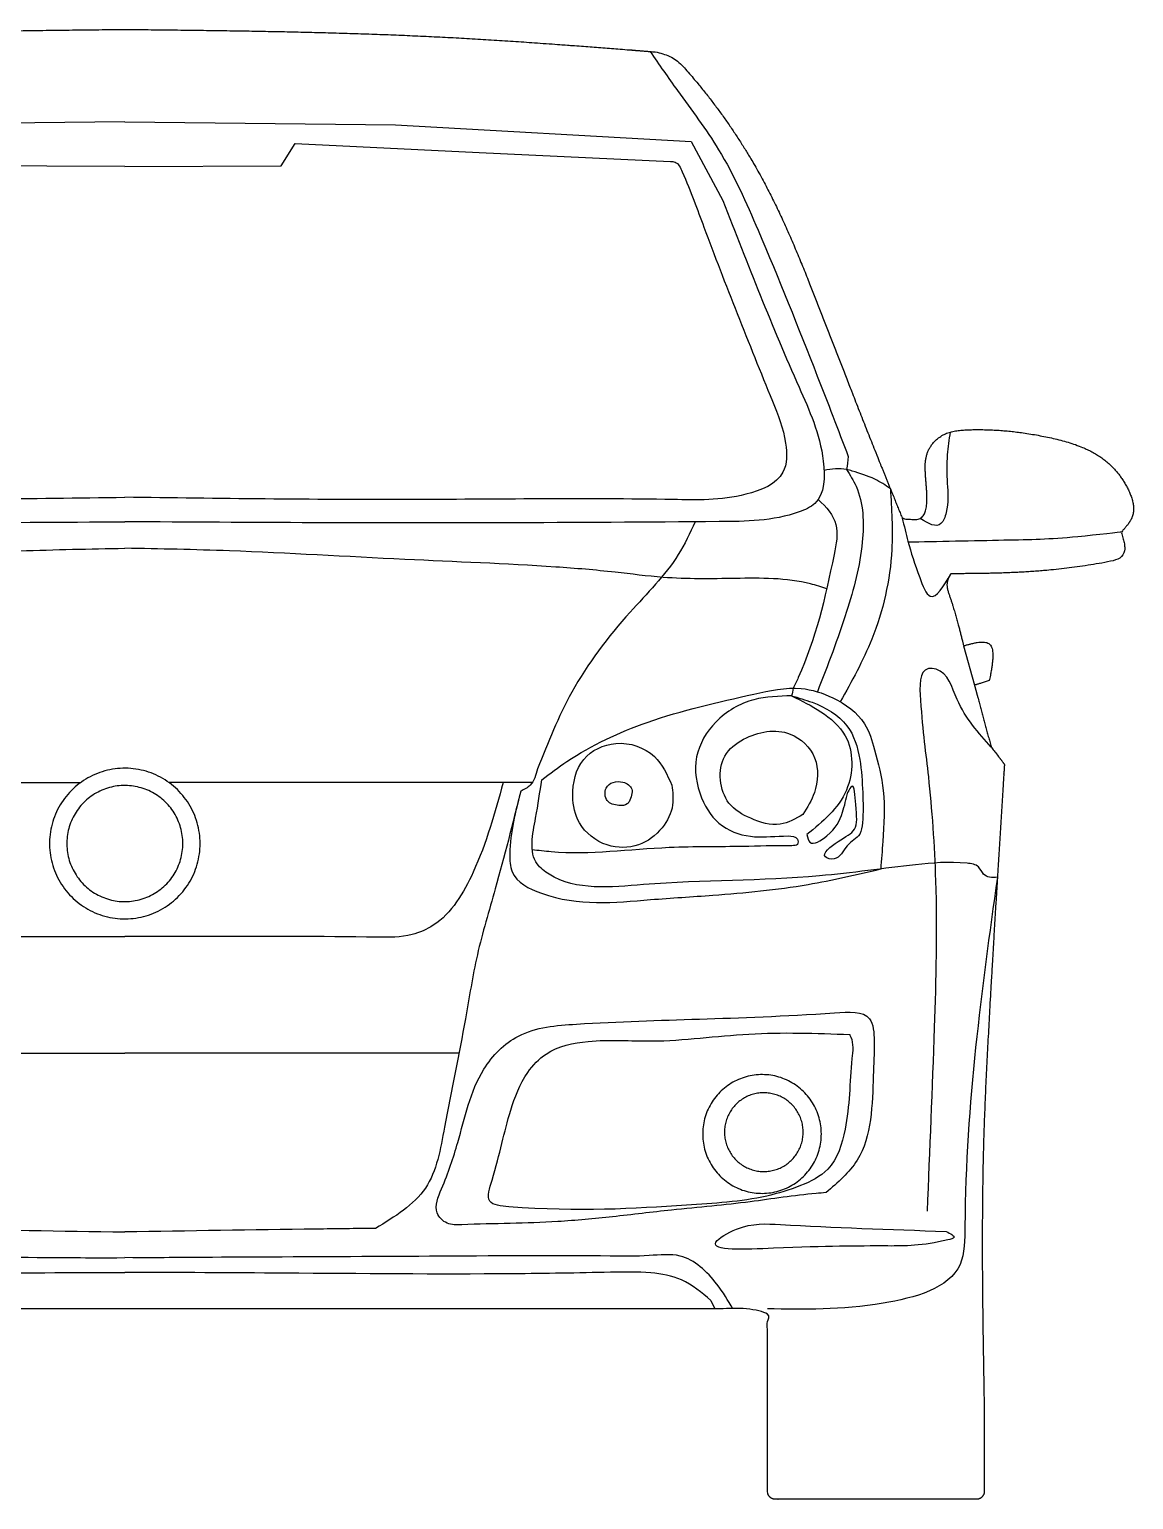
# Model space of a CAD drawing. Header units: feet. Extents: x 89 to 238, y -57 to 31.
# Drawn here: x 228.138 to 231.005, y 26.765 to 30.581 of the extents above; entities that cross this region are included whole.
import ezdxf

# ---------------------------------------------------------------- set-up
doc = ezdxf.new("R2010")
doc.units = ezdxf.units.FT
doc.header["$MEASUREMENT"] = 0
doc.layers.add('inner', color=1, linetype='Continuous')
doc.layers.add('outer', color=3, linetype='Continuous')

msp = doc.modelspace()

# ---------------------------------------------------------------- linework, layer by layer
at = {"layer": 'inner'}
for points in [[(228.3855, 30.3407), (227.6823, 30.3328)], [(228.3855, 30.3407), (229.0887, 30.3328)], [(229.0887, 30.3328), (229.8561, 30.2895)], [(228.7914, 30.2263), (228.8279, 30.2842)], [(228.8279, 30.2842), (229.3053, 30.2616)], [(229.3053, 30.2616), (229.8022, 30.238)], [(229.8561, 30.2895), (229.9387, 30.1363)], [(228.3855, 30.2252), (227.9797, 30.2263)], [(228.3855, 30.2252), (228.7914, 30.2263)], [(230.5636, 28.981), (230.5919, 28.8786)], [(227.3272, 28.6261), (228.2711, 28.6261)], [(229.4439, 28.6261), (228.4999, 28.6261)], [(227.5179, 27.9233), (228.3855, 27.9233)], [(229.2531, 27.9233), (228.3855, 27.9233)], [(229.9075, 27.2817), (229.9177, 27.2599)]]:
    msp.add_lwpolyline(points, dxfattribs=at)
for points in [[(228.581, 28.4676), (228.5809, 28.4744), (228.5805, 28.4812), (228.5799, 28.4879), (228.5791, 28.4947), (228.5781, 28.5014), (228.5768, 28.508), (228.5753, 28.5147), (228.5735, 28.5212), (228.5715, 28.5277), (228.5693, 28.5341), (228.5669, 28.5405), (228.5643, 28.5467), (228.5614, 28.5529), (228.5584, 28.5589), (228.5551, 28.5649), (228.5516, 28.5707), (228.5479, 28.5764), (228.5441, 28.582), (228.54, 28.5874), (228.5358, 28.5927), (228.5313, 28.5978), (228.5267, 28.6028), (228.5219, 28.6076), (228.517, 28.6123), (228.5119, 28.6168), (228.5066, 28.6211), (228.5012, 28.6252), (228.4957, 28.6291), (228.49, 28.6328), (228.4842, 28.6363), (228.4783, 28.6397), (228.4723, 28.6428), (228.4662, 28.6457), (228.4599, 28.6484), (228.4536, 28.6508), (228.4472, 28.6531), (228.4407, 28.6551), (228.4342, 28.6569), (228.4276, 28.6585), (228.421, 28.6599), (228.4143, 28.661), (228.4075, 28.6619), (228.4008, 28.6625), (228.394, 28.6629), (228.3872, 28.6631), (228.3804, 28.663), (228.3737, 28.6627), (228.3669, 28.6622), (228.3602, 28.6614), (228.3534, 28.6604), (228.3468, 28.6592), (228.3401, 28.6578), (228.3336, 28.6561), (228.3271, 28.6541), (228.3206, 28.652), (228.3143, 28.6496), (228.308, 28.6471), (228.3018, 28.6443), (228.2957, 28.6412), (228.2898, 28.638), (228.2839, 28.6346), (228.2782, 28.631), (228.2726, 28.6271), (228.2671, 28.6231), (228.2618, 28.6189), (228.2566, 28.6145), (228.2516, 28.61), (228.2467, 28.6052), (228.242, 28.6003), (228.2375, 28.5953), (228.2332, 28.5901), (228.229, 28.5847), (228.225, 28.5792), (228.2213, 28.5736), (228.2177, 28.5678), (228.2143, 28.5619), (228.2111, 28.5559), (228.2082, 28.5498), (228.2054, 28.5436), (228.2029, 28.5373), (228.2006, 28.5309), (228.1985, 28.5245), (228.1966, 28.5179), (228.195, 28.5114), (228.1936, 28.5047), (228.1924, 28.498), (228.1915, 28.4913), (228.1908, 28.4846), (228.1903, 28.4778), (228.1901, 28.471), (228.1901, 28.4642), (228.1903, 28.4574), (228.1908, 28.4507), (228.1915, 28.4439), (228.1924, 28.4372), (228.1936, 28.4305), (228.195, 28.4239), (228.1966, 28.4173), (228.1985, 28.4108), (228.2006, 28.4043), (228.2029, 28.3979), (228.2054, 28.3916), (228.2082, 28.3854), (228.2111, 28.3793), (228.2143, 28.3733), (228.2177, 28.3674), (228.2213, 28.3617), (228.225, 28.356), (228.229, 28.3505), (228.2332, 28.3452), (228.2375, 28.34), (228.242, 28.3349), (228.2467, 28.33), (228.2516, 28.3253), (228.2566, 28.3207), (228.2618, 28.3163), (228.2671, 28.3121), (228.2726, 28.3081), (228.2782, 28.3043), (228.2839, 28.3006), (228.2898, 28.2972), (228.2957, 28.294), (228.3018, 28.291), (228.308, 28.2882), (228.3143, 28.2856), (228.3206, 28.2832), (228.3271, 28.2811), (228.3336, 28.2792), (228.3401, 28.2775), (228.3468, 28.276), (228.3534, 28.2748), (228.3602, 28.2738), (228.3669, 28.273), (228.3737, 28.2725), (228.3804, 28.2722), (228.3872, 28.2722), (228.394, 28.2723), (228.4008, 28.2727), (228.4075, 28.2734), (228.4143, 28.2743), (228.421, 28.2754), (228.4276, 28.2767), (228.4342, 28.2783), (228.4407, 28.2801), (228.4472, 28.2821), (228.4536, 28.2844), (228.4599, 28.2869), (228.4662, 28.2896), (228.4723, 28.2925), (228.4783, 28.2956), (228.4842, 28.2989), (228.49, 28.3024), (228.4957, 28.3062), (228.5012, 28.3101), (228.5066, 28.3142), (228.5119, 28.3185), (228.517, 28.323), (228.5219, 28.3276), (228.5267, 28.3324), (228.5313, 28.3374), (228.5358, 28.3426), (228.54, 28.3478), (228.5441, 28.3533), (228.5479, 28.3588), (228.5516, 28.3645), (228.5551, 28.3704), (228.5584, 28.3763), (228.5614, 28.3824), (228.5643, 28.3885), (228.5669, 28.3948), (228.5693, 28.4011), (228.5715, 28.4075), (228.5735, 28.414), (228.5753, 28.4206), (228.5768, 28.4272), (228.5781, 28.4339), (228.5791, 28.4406), (228.5799, 28.4473), (228.5805, 28.4541), (228.5809, 28.4608)], [(228.5362, 28.4676), (228.5361, 28.4729), (228.5358, 28.4781), (228.5354, 28.4833), (228.5347, 28.4885), (228.5339, 28.4936), (228.5329, 28.4988), (228.5318, 28.5039), (228.5304, 28.5089), (228.5289, 28.5139), (228.5272, 28.5189), (228.5253, 28.5238), (228.5233, 28.5286), (228.5211, 28.5333), (228.5187, 28.538), (228.5162, 28.5426), (228.5135, 28.5471), (228.5107, 28.5515), (228.5077, 28.5558), (228.5046, 28.5599), (228.5013, 28.564), (228.4979, 28.568), (228.4943, 28.5718), (228.4907, 28.5755), (228.4869, 28.5791), (228.4829, 28.5826), (228.4789, 28.5859), (228.4747, 28.589), (228.4705, 28.5921), (228.4661, 28.5949), (228.4616, 28.5977), (228.4571, 28.6002), (228.4524, 28.6026), (228.4477, 28.6049), (228.4429, 28.6069), (228.438, 28.6088), (228.4331, 28.6106), (228.4281, 28.6121), (228.423, 28.6135), (228.418, 28.6148), (228.4128, 28.6158), (228.4077, 28.6166), (228.4025, 28.6173), (228.3973, 28.6178), (228.3921, 28.6181), (228.3868, 28.6183), (228.3816, 28.6182), (228.3764, 28.618), (228.3712, 28.6176), (228.366, 28.617), (228.3608, 28.6162), (228.3557, 28.6153), (228.3505, 28.6142), (228.3455, 28.6129), (228.3405, 28.6114), (228.3355, 28.6097), (228.3306, 28.6079), (228.3258, 28.6059), (228.321, 28.6038), (228.3163, 28.6014), (228.3117, 28.599), (228.3072, 28.5963), (228.3028, 28.5935), (228.2985, 28.5906), (228.2942, 28.5875), (228.2901, 28.5842), (228.2861, 28.5809), (228.2823, 28.5773), (228.2785, 28.5737), (228.2749, 28.5699), (228.2714, 28.566), (228.2681, 28.562), (228.2649, 28.5579), (228.2618, 28.5536), (228.2589, 28.5493), (228.2562, 28.5448), (228.2536, 28.5403), (228.2511, 28.5357), (228.2488, 28.531), (228.2467, 28.5262), (228.2448, 28.5213), (228.243, 28.5164), (228.2414, 28.5114), (228.2399, 28.5064), (228.2387, 28.5013), (228.2376, 28.4962), (228.2367, 28.4911), (228.236, 28.4859), (228.2354, 28.4807), (228.2351, 28.4755), (228.2349, 28.4702), (228.2349, 28.465), (228.2351, 28.4598), (228.2354, 28.4546), (228.236, 28.4494), (228.2367, 28.4442), (228.2376, 28.439), (228.2387, 28.4339), (228.2399, 28.4288), (228.2414, 28.4238), (228.243, 28.4188), (228.2448, 28.4139), (228.2467, 28.4091), (228.2488, 28.4043), (228.2511, 28.3996), (228.2536, 28.3949), (228.2562, 28.3904), (228.2589, 28.386), (228.2618, 28.3816), (228.2649, 28.3774), (228.2681, 28.3732), (228.2714, 28.3692), (228.2749, 28.3653), (228.2785, 28.3616), (228.2823, 28.3579), (228.2861, 28.3544), (228.2901, 28.351), (228.2942, 28.3478), (228.2985, 28.3447), (228.3028, 28.3417), (228.3072, 28.3389), (228.3117, 28.3363), (228.3163, 28.3338), (228.321, 28.3315), (228.3258, 28.3293), (228.3306, 28.3273), (228.3355, 28.3255), (228.3405, 28.3239), (228.3455, 28.3224), (228.3505, 28.3211), (228.3557, 28.32), (228.3608, 28.319), (228.366, 28.3182), (228.3712, 28.3176), (228.3764, 28.3172), (228.3816, 28.317), (228.3868, 28.317), (228.3921, 28.3171), (228.3973, 28.3174), (228.4025, 28.3179), (228.4077, 28.3186), (228.4128, 28.3195), (228.418, 28.3205), (228.423, 28.3217), (228.4281, 28.3231), (228.4331, 28.3247), (228.438, 28.3264), (228.4429, 28.3283), (228.4477, 28.3304), (228.4524, 28.3326), (228.4571, 28.335), (228.4616, 28.3376), (228.4661, 28.3403), (228.4705, 28.3432), (228.4747, 28.3462), (228.4789, 28.3494), (228.4829, 28.3527), (228.4869, 28.3561), (228.4907, 28.3597), (228.4943, 28.3634), (228.4979, 28.3673), (228.5013, 28.3712), (228.5046, 28.3753), (228.5077, 28.3795), (228.5107, 28.3838), (228.5135, 28.3882), (228.5162, 28.3927), (228.5187, 28.3972), (228.5211, 28.4019), (228.5233, 28.4067), (228.5253, 28.4115), (228.5272, 28.4164), (228.5289, 28.4213), (228.5304, 28.4263), (228.5318, 28.4314), (228.5329, 28.4365), (228.5339, 28.4416), (228.5347, 28.4468), (228.5354, 28.452), (228.5358, 28.4572), (228.5361, 28.4624)], [(230.1942, 27.7138), (230.1941, 27.7191), (230.1938, 27.7245), (230.1934, 27.7298), (230.1927, 27.7351), (230.1919, 27.7404), (230.1909, 27.7456), (230.1897, 27.7509), (230.1883, 27.756), (230.1867, 27.7611), (230.185, 27.7662), (230.1831, 27.7712), (230.181, 27.7761), (230.1788, 27.781), (230.1764, 27.7858), (230.1738, 27.7904), (230.171, 27.795), (230.1681, 27.7995), (230.1651, 27.8039), (230.1619, 27.8082), (230.1585, 27.8124), (230.155, 27.8164), (230.1514, 27.8203), (230.1476, 27.8241), (230.1437, 27.8278), (230.1397, 27.8313), (230.1356, 27.8347), (230.1313, 27.838), (230.127, 27.8411), (230.1225, 27.844), (230.1179, 27.8468), (230.1133, 27.8494), (230.1085, 27.8519), (230.1037, 27.8541), (230.0988, 27.8563), (230.0938, 27.8582), (230.0887, 27.86), (230.0836, 27.8616), (230.0785, 27.863), (230.0733, 27.8643), (230.068, 27.8653), (230.0628, 27.8662), (230.0575, 27.8669), (230.0521, 27.8674), (230.0468, 27.8677), (230.0415, 27.8679), (230.0361, 27.8678), (230.0308, 27.8676), (230.0254, 27.8672), (230.0201, 27.8666), (230.0148, 27.8658), (230.0096, 27.8648), (230.0043, 27.8637), (229.9992, 27.8623), (229.994, 27.8608), (229.989, 27.8591), (229.9839, 27.8573), (229.979, 27.8552), (229.9741, 27.853), (229.9693, 27.8506), (229.9646, 27.8481), (229.96, 27.8454), (229.9555, 27.8425), (229.9511, 27.8395), (229.9468, 27.8364), (229.9426, 27.8331), (229.9385, 27.8296), (229.9345, 27.826), (229.9307, 27.8223), (229.927, 27.8184), (229.9234, 27.8144), (229.92, 27.8103), (229.9167, 27.8061), (229.9136, 27.8017), (229.9106, 27.7973), (229.9078, 27.7927), (229.9051, 27.7881), (229.9026, 27.7834), (229.9003, 27.7786), (229.8981, 27.7737), (229.8962, 27.7687), (229.8943, 27.7637), (229.8927, 27.7586), (229.8912, 27.7534), (229.8899, 27.7483), (229.8888, 27.743), (229.8879, 27.7378), (229.8872, 27.7325), (229.8866, 27.7271), (229.8862, 27.7218), (229.8861, 27.7165), (229.8861, 27.7111), (229.8862, 27.7058), (229.8866, 27.7004), (229.8872, 27.6951), (229.8879, 27.6898), (229.8888, 27.6845), (229.8899, 27.6793), (229.8912, 27.6741), (229.8927, 27.669), (229.8943, 27.6639), (229.8962, 27.6589), (229.8981, 27.6539), (229.9003, 27.649), (229.9026, 27.6442), (229.9051, 27.6395), (229.9078, 27.6348), (229.9106, 27.6303), (229.9136, 27.6258), (229.9167, 27.6215), (229.92, 27.6173), (229.9234, 27.6132), (229.927, 27.6092), (229.9307, 27.6053), (229.9345, 27.6016), (229.9385, 27.598), (229.9426, 27.5945), (229.9468, 27.5912), (229.9511, 27.588), (229.9555, 27.585), (229.96, 27.5822), (229.9646, 27.5795), (229.9693, 27.5769), (229.9741, 27.5745), (229.979, 27.5723), (229.9839, 27.5703), (229.989, 27.5684), (229.994, 27.5668), (229.9992, 27.5652), (230.0043, 27.5639), (230.0096, 27.5628), (230.0148, 27.5618), (230.0201, 27.561), (230.0254, 27.5604), (230.0308, 27.56), (230.0361, 27.5598), (230.0415, 27.5597), (230.0468, 27.5598), (230.0521, 27.5602), (230.0575, 27.5607), (230.0628, 27.5614), (230.068, 27.5622), (230.0733, 27.5633), (230.0785, 27.5646), (230.0836, 27.566), (230.0887, 27.5676), (230.0938, 27.5693), (230.0988, 27.5713), (230.1037, 27.5734), (230.1085, 27.5757), (230.1133, 27.5782), (230.1179, 27.5808), (230.1225, 27.5836), (230.127, 27.5865), (230.1313, 27.5896), (230.1356, 27.5928), (230.1397, 27.5962), (230.1437, 27.5998), (230.1476, 27.6034), (230.1514, 27.6072), (230.155, 27.6111), (230.1585, 27.6152), (230.1619, 27.6194), (230.1651, 27.6236), (230.1681, 27.628), (230.171, 27.6325), (230.1738, 27.6371), (230.1764, 27.6418), (230.1788, 27.6466), (230.181, 27.6514), (230.1831, 27.6564), (230.185, 27.6614), (230.1867, 27.6664), (230.1883, 27.6715), (230.1897, 27.6767), (230.1909, 27.6819), (230.1919, 27.6872), (230.1927, 27.6925), (230.1934, 27.6978), (230.1938, 27.7031), (230.1941, 27.7084)], [(230.1471, 27.7185), (230.147, 27.7221), (230.1468, 27.7256), (230.1465, 27.7292), (230.1461, 27.7327), (230.1455, 27.7362), (230.1449, 27.7397), (230.1441, 27.7431), (230.1432, 27.7466), (230.1421, 27.75), (230.141, 27.7533), (230.1397, 27.7566), (230.1383, 27.7599), (230.1368, 27.7631), (230.1352, 27.7663), (230.1335, 27.7694), (230.1317, 27.7724), (230.1298, 27.7754), (230.1278, 27.7783), (230.1256, 27.7812), (230.1234, 27.7839), (230.1211, 27.7866), (230.1187, 27.7892), (230.1162, 27.7918), (230.1136, 27.7942), (230.1109, 27.7965), (230.1082, 27.7988), (230.1054, 27.8009), (230.1025, 27.803), (230.0995, 27.8049), (230.0965, 27.8068), (230.0934, 27.8085), (230.0902, 27.8101), (230.087, 27.8117), (230.0838, 27.8131), (230.0805, 27.8144), (230.0771, 27.8155), (230.0737, 27.8166), (230.0703, 27.8175), (230.0669, 27.8184), (230.0634, 27.8191), (230.0599, 27.8197), (230.0564, 27.8201), (230.0528, 27.8205), (230.0493, 27.8207), (230.0457, 27.8208), (230.0422, 27.8207), (230.0387, 27.8206), (230.0351, 27.8203), (230.0316, 27.8199), (230.0281, 27.8194), (230.0246, 27.8187), (230.0211, 27.818), (230.0177, 27.8171), (230.0143, 27.8161), (230.0109, 27.815), (230.0076, 27.8137), (230.0043, 27.8124), (230.0011, 27.8109), (229.9979, 27.8093), (229.9948, 27.8077), (229.9917, 27.8059), (229.9887, 27.804), (229.9858, 27.802), (229.9829, 27.7999), (229.9801, 27.7977), (229.9774, 27.7954), (229.9748, 27.793), (229.9723, 27.7905), (229.9698, 27.7879), (229.9675, 27.7853), (229.9652, 27.7826), (229.963, 27.7798), (229.9609, 27.7769), (229.959, 27.7739), (229.9571, 27.7709), (229.9553, 27.7679), (229.9537, 27.7647), (229.9521, 27.7615), (229.9507, 27.7583), (229.9494, 27.755), (229.9482, 27.7516), (229.9471, 27.7483), (229.9461, 27.7449), (229.9452, 27.7414), (229.9445, 27.7379), (229.9439, 27.7345), (229.9434, 27.7309), (229.943, 27.7274), (229.9428, 27.7239), (229.9427, 27.7203), (229.9427, 27.7168), (229.9428, 27.7132), (229.943, 27.7097), (229.9434, 27.7062), (229.9439, 27.7026), (229.9445, 27.6992), (229.9452, 27.6957), (229.9461, 27.6922), (229.9471, 27.6888), (229.9482, 27.6854), (229.9494, 27.6821), (229.9507, 27.6788), (229.9521, 27.6756), (229.9537, 27.6724), (229.9553, 27.6692), (229.9571, 27.6662), (229.959, 27.6632), (229.9609, 27.6602), (229.963, 27.6573), (229.9652, 27.6545), (229.9675, 27.6518), (229.9698, 27.6492), (229.9723, 27.6466), (229.9748, 27.6441), (229.9774, 27.6417), (229.9801, 27.6394), (229.9829, 27.6372), (229.9858, 27.6351), (229.9887, 27.6331), (229.9917, 27.6312), (229.9948, 27.6294), (229.9979, 27.6278), (230.0011, 27.6262), (230.0043, 27.6247), (230.0076, 27.6234), (230.0109, 27.6221), (230.0143, 27.621), (230.0177, 27.62), (230.0211, 27.6191), (230.0246, 27.6184), (230.0281, 27.6177), (230.0316, 27.6172), (230.0351, 27.6168), (230.0387, 27.6165), (230.0422, 27.6164), (230.0457, 27.6163), (230.0493, 27.6164), (230.0528, 27.6166), (230.0564, 27.617), (230.0599, 27.6174), (230.0634, 27.618), (230.0669, 27.6187), (230.0703, 27.6196), (230.0737, 27.6205), (230.0771, 27.6216), (230.0805, 27.6227), (230.0838, 27.624), (230.087, 27.6254), (230.0902, 27.627), (230.0934, 27.6286), (230.0965, 27.6303), (230.0995, 27.6322), (230.1025, 27.6341), (230.1054, 27.6362), (230.1082, 27.6383), (230.1109, 27.6406), (230.1136, 27.6429), (230.1162, 27.6453), (230.1187, 27.6479), (230.1211, 27.6505), (230.1234, 27.6532), (230.1256, 27.6559), (230.1278, 27.6588), (230.1298, 27.6617), (230.1317, 27.6647), (230.1335, 27.6677), (230.1352, 27.6708), (230.1368, 27.674), (230.1383, 27.6772), (230.1397, 27.6805), (230.141, 27.6838), (230.1421, 27.6871), (230.1432, 27.6905), (230.1441, 27.694), (230.1449, 27.6974), (230.1455, 27.7009), (230.1461, 27.7044), (230.1465, 27.7079), (230.1468, 27.7115), (230.147, 27.715)]]:
    msp.add_lwpolyline(points, close=True, dxfattribs=at)
for points, knots in [([(229.7495, 30.5234), (229.7729, 30.4894), (229.832, 30.4043), (229.9424, 30.2597), (230.0548, 30.0058), (230.1621, 29.7387), (230.2376, 29.5417), (230.2643, 29.472)], [9.306439, 9.306439, 9.306439, 9.306439, 57.003325, 129.003221, 218.620649, 375.964206, 462.195708, 462.195708, 462.195708, 462.195708]), ([(226.9689, 30.238), (226.9647, 30.2378), (226.9496, 30.2371), (226.9184, 30.168), (226.848, 29.9722), (226.7495, 29.7279), (226.6663, 29.5232), (226.6652, 29.4109), (226.803, 29.3565), (227.1236, 29.3657), (227.6698, 29.357), (228.1429, 29.3631), (228.3855, 29.3665)], [0, 0, 0, 0, 4.702025, 16.729848, 76.107878, 262.963529, 307.171409, 336.297332, 379.303901, 452.546741, 719.246574, 1000.471416, 1000.471416, 1000.471416, 1000.471416]), ([(229.8022, 30.238), (229.8064, 30.2378), (229.8215, 30.2371), (229.8527, 30.168), (229.923, 29.9722), (230.0216, 29.7279), (230.1048, 29.5232), (230.1059, 29.4109), (229.968, 29.3565), (229.6474, 29.3657), (229.1012, 29.357), (228.6282, 29.3631), (228.3855, 29.3665)], [0, 0, 0, 0, 4.702025, 16.729848, 76.107878, 262.963529, 307.171409, 336.297332, 379.303901, 452.546741, 719.246574, 1000.471416, 1000.471416, 1000.471416, 1000.471416]), ([(226.8324, 30.1363), (226.7682, 29.9719), (226.6793, 29.7441), (226.5653, 29.5007), (226.5683, 29.356), (226.6874, 29.3042), (226.9597, 29.3024), (227.5436, 29.2981), (228.0579, 29.3009), (228.3855, 29.3029)], [0, 0, 0, 0, 201.380613, 279.08119, 322.28126, 340.171062, 420.751965, 636.49035, 1014.855845, 1014.855845, 1014.855845, 1014.855845]), ([(229.9387, 30.1363), (230.0028, 29.9719), (230.0918, 29.7441), (230.2057, 29.5007), (230.2028, 29.356), (230.0836, 29.3042), (229.8113, 29.3024), (229.2275, 29.2981), (228.7131, 29.3009), (228.3855, 29.3029)], [0, 0, 0, 0, 201.380613, 279.08119, 322.28126, 340.171062, 420.751965, 636.49035, 1014.855845, 1014.855845, 1014.855845, 1014.855845]), ([(230.5287, 29.5356), (230.5253, 29.5161), (230.5192, 29.472), (230.5203, 29.4012), (230.526, 29.3433), (230.5029, 29.2819), (230.4728, 29.2968), (230.4511, 29.3117)], [21.275886, 21.275886, 21.275886, 21.275886, 44.08228, 72.73, 101.971433, 114.019755, 137.357331, 137.357331, 137.357331, 137.357331]), ([(230.2599, 29.4383), (230.2687, 29.4242), (230.3036, 29.3686), (230.3071, 29.2342), (230.2595, 29.0572), (230.211, 28.9304), (230.1839, 28.8616)], [0, 0, 0, 0, 19.130991, 75.25825, 146.568081, 231.870432, 231.870432, 231.870432, 231.870432]), ([(230.3734, 29.3885), (230.3605, 29.3978), (230.3297, 29.4175), (230.2895, 29.43), (230.2456, 29.4429), (230.2211, 29.4402), (230.2013, 29.436)], [21.321466, 21.321466, 21.321466, 21.321466, 39.613751, 63.788748, 69.445806, 92.27258, 92.27258, 92.27258, 92.27258]), ([(230.3734, 29.3885), (230.3767, 29.3359), (230.3851, 29.2038), (230.3408, 29.0114), (230.2733, 28.8885), (230.2432, 28.8357)], [0, 0, 0, 0, 60.794356, 152.633848, 222.600326, 222.600326, 222.600326, 222.600326]), ([(230.1858, 29.3604), (230.2072, 29.3408), (230.2439, 29.3005), (230.2095, 29.128), (230.1775, 28.9887), (230.1257, 28.8801), (230.1211, 28.8708)], [8.95853, 8.95853, 8.95853, 8.95853, 40.151267, 70.289347, 198.222828, 210.164205, 210.164205, 210.164205, 210.164205]), ([(230.4043, 29.3124), (230.4091, 29.2919), (230.4217, 29.2386), (230.4409, 29.1791), (230.4793, 29.0806), (230.5117, 29.1356), (230.5307, 29.1679)], [0, 0, 0, 0, 23.862318, 62.031603, 83.468159, 113.951026, 113.951026, 113.951026, 113.951026]), ([(229.8664, 29.3027), (229.8533, 29.2733), (229.8115, 29.1857), (229.6794, 29.0559), (229.5432, 28.8768), (229.4842, 28.7292), (229.4572, 28.6616)], [12.562269, 12.562269, 12.562269, 12.562269, 49.508626, 124.504592, 223.58038, 307.357812, 307.357812, 307.357812, 307.357812]), ([(230.9732, 29.2759), (230.9732, 29.2759), (230.8122, 29.2571), (230.6969, 29.2554), (230.49, 29.251), (230.4198, 29.2496)], [0, 0, 0, 0, 52.204058, 132.193949, 213.363125, 213.363125, 213.363125, 213.363125]), ([(226.5629, 29.1287), (226.5768, 29.1335), (226.6528, 29.1579), (226.7981, 29.1557), (226.9672, 29.1532), (227.1222, 29.1742), (227.3454, 29.1924), (227.6796, 29.2041), (228.0522, 29.2274), (228.2948, 29.2325), (228.3855, 29.2341)], [13.135662, 13.135662, 13.135662, 13.135662, 30.053593, 105.460899, 177.695211, 226.027165, 285.609252, 436.49669, 612.068221, 716.830406, 716.830406, 716.830406, 716.830406]), ([(230.2081, 29.1287), (230.1943, 29.1335), (230.1183, 29.1579), (229.9729, 29.1557), (229.8038, 29.1532), (229.6489, 29.1742), (229.4256, 29.1924), (229.0915, 29.2041), (228.7189, 29.2274), (228.4762, 29.2325), (228.3855, 29.2341)], [13.135662, 13.135662, 13.135662, 13.135662, 30.053593, 105.460899, 177.695211, 226.027165, 285.609252, 436.49669, 612.068221, 716.830406, 716.830406, 716.830406, 716.830406]), ([(230.6353, 28.7179), (230.6021, 28.7547), (230.5483, 28.8144), (230.5215, 28.918), (230.4467, 28.9263), (230.4542, 28.778), (230.4761, 28.6289), (230.4973, 28.3292), (230.4874, 27.9595), (230.4754, 27.6727), (230.4687, 27.5133)], [0, 0, 0, 0, 58.585117, 95.2219, 103.098013, 135.436471, 212.607097, 316.768461, 463.472767, 647.07523, 647.07523, 647.07523, 647.07523]), ([(230.1171, 28.851), (230.084, 28.8502), (230.0122, 28.8484), (229.9162, 28.7928), (229.8578, 28.6934), (229.8745, 28.5884), (229.9296, 28.5052), (230.023, 28.4787), (230.0822, 28.4888), (230.1336, 28.4866), (230.1348, 28.462), (230.0727, 28.4625), (229.9746, 28.4583), (229.7583, 28.4615), (229.5778, 28.4352), (229.4598, 28.4494), (229.4435, 28.4515)], [0, 0, 0, 0, 37.845853, 82.032836, 121.88178, 163.146681, 198.008223, 231.842769, 265.514076, 275.239695, 280.491941, 286.170277, 334.816964, 408.715562, 527.001432, 545.965867, 545.965867, 545.965867, 545.965867]), ([(229.4681, 28.6333), (229.4897, 28.6495), (229.5731, 28.7122), (229.7577, 28.7971), (229.9641, 28.8433), (230.1299, 28.8801), (230.2317, 28.8477), (230.3089, 28.7935), (230.3358, 28.6991), (230.3623, 28.5983), (230.3553, 28.4932), (230.3502, 28.4254), (230.3484, 28.4017)], [0, 0, 0, 0, 31.153227, 120.478962, 230.794741, 278.199151, 311.269051, 352.19676, 380.006681, 421.751883, 472.642193, 500.141951, 500.141951, 500.141951, 500.141951]), ([(230.1171, 28.851), (230.1428, 28.8383), (230.1949, 28.8126), (230.2798, 28.7415), (230.2765, 28.5888), (230.1977, 28.5244), (230.1566, 28.4908)], [0, 0, 0, 0, 33.303777, 67.394501, 121.872384, 181.279504, 181.279504, 181.279504, 181.279504]), ([(230.1171, 28.851), (230.1348, 28.8459), (230.1872, 28.8309), (230.2687, 28.7858), (230.297, 28.6881), (230.3019, 28.6022), (230.3037, 28.5388), (230.2967, 28.4848), (230.2558, 28.4664), (230.2411, 28.4215), (230.1852, 28.434), (230.2419, 28.4788), (230.2919, 28.5019), (230.2833, 28.5532), (230.2804, 28.6317), (230.2665, 28.6074), (230.2626, 28.6007)], [0, 0, 0, 0, 21.467551, 63.456182, 99.486425, 132.703486, 162.973664, 174.498638, 191.583007, 210.237531, 219.185779, 239.17155, 259.634659, 284.292576, 302.95544, 310.087402, 310.087402, 310.087402, 310.087402]), ([(230.1465, 28.5431), (230.1577, 28.5613), (230.1846, 28.6051), (230.1902, 28.6942), (230.108, 28.7729), (230.0056, 28.7538), (229.9209, 28.6877), (229.9322, 28.575), (230.012, 28.5296), (230.0845, 28.5073), (230.1272, 28.5319), (230.1465, 28.5431)], [0, 0, 0, 0, 24.69626, 59.332611, 93.414541, 140.314397, 165.432912, 212.691214, 239.14129, 269.273748, 294.030597, 294.030597, 294.030597, 294.030597]), ([(229.8059, 28.6189), (229.7937, 28.6463), (229.7668, 28.7068), (229.6638, 28.7419), (229.5636, 28.6936), (229.5425, 28.5995), (229.5604, 28.511), (229.6316, 28.4554), (229.7208, 28.4553), (229.7824, 28.5024), (229.8132, 28.5626), (229.8081, 28.6017), (229.8059, 28.6189)], [0, 0, 0, 0, 33.624556, 74.166638, 110.236108, 148.411363, 175.766875, 211.438885, 242.650127, 271.836398, 296.888738, 316.571282, 316.571282, 316.571282, 316.571282]), ([(229.4572, 28.6616), (229.453, 28.6456), (229.4461, 28.6196), (229.4226, 28.6083), (229.4136, 28.604)], [0, 0, 0, 0, 17.9012, 29.022925, 29.022925, 29.022925, 29.022925]), ([(227.4033, 28.6261), (227.4242, 28.5478), (227.4616, 28.4147), (227.5473, 28.2684), (227.6489, 28.2234), (227.8472, 28.2268), (228.094, 28.2266), (228.3124, 28.2265), (228.3855, 28.2265)], [7.83368, 7.83368, 7.83368, 7.83368, 102.247361, 168.656412, 191.797953, 227.05713, 394.678559, 479.12123, 479.12123, 479.12123, 479.12123]), ([(229.3678, 28.6261), (229.3469, 28.5478), (229.3095, 28.4147), (229.2238, 28.2684), (229.1222, 28.2234), (228.9239, 28.2268), (228.677, 28.2266), (228.4587, 28.2265), (228.3855, 28.2265)], [7.83368, 7.83368, 7.83368, 7.83368, 102.247361, 168.656412, 191.797953, 227.05713, 394.678559, 479.12123, 479.12123, 479.12123, 479.12123]), ([(230.6514, 28.38), (230.6371, 28.3789), (230.6157, 28.3797), (230.6037, 28.4129), (230.5349, 28.422), (230.4023, 28.4102), (230.1184, 28.3685), (229.811, 28.3748), (229.5442, 28.342), (229.4306, 28.4297), (229.4532, 28.5312), (229.4634, 28.6013), (229.4681, 28.6333)], [3.710983, 3.710983, 3.710983, 3.710983, 18.227683, 27.085316, 39.231744, 90.794716, 187.39116, 363.649148, 458.571795, 474.302869, 520.254552, 559.042052, 559.042052, 559.042052, 559.042052]), ([(229.695, 28.576), (229.7001, 28.5877), (229.7097, 28.6094), (229.6748, 28.635), (229.6284, 28.6218), (229.6332, 28.5734), (229.6644, 28.5661), (229.6876, 28.5657), (229.6935, 28.5739), (229.695, 28.576)], [0, 0, 0, 0, 13.027826, 24.164265, 41.96315, 54.657523, 67.091698, 75.607412, 78.46126, 78.46126, 78.46126, 78.46126]), ([(229.4136, 28.604), (229.3924, 28.5191), (229.3569, 28.3769), (229.2976, 28.1828), (229.2651, 27.973), (229.222, 27.7758), (229.1859, 27.5591), (229.0864, 27.499), (229.0365, 27.4688)], [0, 0, 0, 0, 101.019197, 169.331202, 234.306793, 344.782498, 408.498882, 472.619062, 472.619062, 472.619062, 472.619062]), ([(229.4136, 28.604), (229.4, 28.5508), (229.3827, 28.4829), (229.3867, 28.3746), (229.5332, 28.3005), (229.7099, 28.3206), (229.9415, 28.3347), (230.1422, 28.3535), (230.2857, 28.3871), (230.3484, 28.4017)], [0, 0, 0, 0, 64.005182, 81.77361, 118.261245, 227.504055, 289.997697, 385.675283, 460.002327, 460.002327, 460.002327, 460.002327]), ([(230.1566, 28.4908), (230.1584, 28.4829), (230.1646, 28.4571), (230.2253, 28.4947), (230.2492, 28.5408), (230.2586, 28.5829), (230.2626, 28.6007)], [0, 0, 0, 0, 8.167577, 26.432082, 54.634275, 75.214287, 75.214287, 75.214287, 75.214287]), ([(230.6514, 28.38), (230.6106, 28.0883), (230.5653, 27.7644), (230.5671, 27.3235), (230.3152, 27.2553), (230.1493, 27.2583), (230.0542, 27.2599)], [0, 0, 0, 0, 350.008132, 388.597676, 474.856238, 590.551365, 590.551365, 590.551365, 590.551365]), ([(230.2067, 27.5615), (230.2369, 27.5876), (230.325, 27.6635), (230.3268, 27.8255), (230.3326, 27.941), (230.3281, 28.0358), (229.9865, 28.0095), (229.742, 28.0139), (229.4091, 27.988), (229.2904, 27.8663), (229.2595, 27.712), (229.2191, 27.5949), (229.1838, 27.5155), (229.2215, 27.4767), (229.3333, 27.4815), (229.4738, 27.4816), (229.656, 27.4986), (229.7889, 27.5153), (229.9083, 27.5259), (230.0334, 27.54), (230.1319, 27.5556), (230.198, 27.5608), (230.2067, 27.5615)], [0, 0, 0, 0, 44.824756, 130.798678, 165.528244, 188.18551, 223.763105, 482.164724, 541.31059, 589.238534, 666.749581, 715.91652, 740.374446, 754.618084, 769.321111, 865.331355, 920.346031, 979.766276, 1020.2543, 1058.718672, 1125.218814, 1135.30043, 1135.30043, 1135.30043, 1135.30043]), ([(229.844, 27.5294), (229.706, 27.52), (229.5524, 27.5096), (229.3185, 27.5304), (229.358, 27.6491), (229.3749, 27.7474), (229.4193, 27.8655), (229.4876, 27.9374), (229.6068, 27.9624), (229.7826, 27.9478), (230.0088, 27.9813), (230.1804, 27.9752), (230.2678, 27.9721)], [0, 0, 0, 0, 177.480939, 197.437314, 218.397966, 290.791989, 332.214188, 358.19341, 402.235515, 465.738806, 562.995687, 663.914799, 663.914799, 663.914799, 663.914799]), ([(230.2678, 27.9721), (230.2689, 27.9698), (230.2784, 27.9508), (230.2675, 27.864), (230.2683, 27.7519), (230.2277, 27.6204), (230.1374, 27.5761), (230.0155, 27.5393), (229.9144, 27.5335), (229.844, 27.5294)], [0, 0, 0, 0, 2.950839, 24.444135, 95.415099, 138.863307, 170.68344, 206.104472, 286.78838, 286.78838, 286.78838, 286.78838]), ([(230.5184, 27.4609), (230.3719, 27.4659), (230.1864, 27.4722), (229.9957, 27.4845), (229.8678, 27.4077), (230.1773, 27.4229), (230.3217, 27.4233), (230.4623, 27.4228), (230.5484, 27.4457), (230.5295, 27.4552), (230.5184, 27.4609)], [0, 0, 0, 0, 165.934905, 209.933718, 234.408506, 292.303044, 406.685868, 466.873025, 473.645066, 483.420678, 483.420678, 483.420678, 483.420678]), ([(227.7346, 27.4688), (227.786, 27.4682), (228.003, 27.4656), (228.22, 27.4621), (228.3855, 27.4594)], [0, 0, 0, 0, 59.411628, 250.654962, 250.654962, 250.654962, 250.654962]), ([(229.0365, 27.4688), (228.985, 27.4682), (228.768, 27.4656), (228.5511, 27.4621), (228.3855, 27.4594)], [0, 0, 0, 0, 59.411628, 250.654962, 250.654962, 250.654962, 250.654962]), ([(226.8065, 27.2599), (226.819, 27.2817), (226.8531, 27.3372), (226.9273, 27.4082), (227.0317, 27.3956), (227.2234, 27.3986), (227.6141, 27.3959), (228.3855, 27.3929), (228.3205, 27.3916), (228.3855, 27.3929)], [9.976526, 9.976526, 9.976526, 9.976526, 39.319155, 85.465943, 116.418105, 155.451912, 309.203094, 565.564638, 640.736765, 640.736765, 640.736765, 640.736765]), ([(229.9646, 27.2599), (229.952, 27.2817), (229.918, 27.3372), (229.8437, 27.4082), (229.7394, 27.3956), (229.5476, 27.3986), (229.1569, 27.3959), (228.3855, 27.3929), (228.4506, 27.3916), (228.3855, 27.3929)], [9.976526, 9.976526, 9.976526, 9.976526, 39.319155, 85.465943, 116.418105, 155.451912, 309.203094, 565.564638, 640.736765, 640.736765, 640.736765, 640.736765]), ([(226.8635, 27.2817), (226.8877, 27.3021), (226.9331, 27.3404), (227.0277, 27.3571), (227.1738, 27.3536), (227.4913, 27.3483), (227.9114, 27.3527), (228.2473, 27.3541), (228.3855, 27.3547)], [0, 0, 0, 0, 35.874682, 67.329637, 107.804612, 205.320926, 433.622997, 593.297372, 593.297372, 593.297372, 593.297372]), ([(229.9075, 27.2817), (229.8834, 27.3021), (229.838, 27.3404), (229.7434, 27.3571), (229.5973, 27.3536), (229.2797, 27.3483), (228.8597, 27.3527), (228.5238, 27.3541), (228.3855, 27.3547)], [0, 0, 0, 0, 35.874682, 67.329637, 107.804612, 205.320926, 433.622997, 593.297372, 593.297372, 593.297372, 593.297372])]:
    msp.add_open_spline(points, degree=3, knots=knots, dxfattribs=at)
for points in [[(230.2643, 29.472), (230.2628, 29.4608), (230.2613, 29.4495), (230.2599, 29.4383)], [(230.1211, 28.8708), (230.1198, 28.8642), (230.1184, 28.8576), (230.1171, 28.851)]]:
    msp.add_open_spline(points, degree=3, dxfattribs=at)
at = {"layer": 'outer'}
msp.add_rational_spline([(230.5966, 26.7656), (230.6088, 26.7656), (230.6174, 26.7742), (230.6174, 26.7864), (230.6174, 26.8544), (230.6174, 26.9224), (230.6174, 26.9904), (230.6129, 27.2379), (230.6069, 27.5715), (230.6357, 28.1324), (230.6554, 28.4459), (230.6697, 28.6735), (230.6582, 28.6883), (230.6468, 28.7031), (230.6353, 28.7179), (230.6208, 28.7715), (230.6064, 28.825), (230.5919, 28.8786), (230.6049, 28.8827), (230.6178, 28.8869), (230.6307, 28.8911), (230.6389, 28.9339), (230.6526, 29.0052), (230.589, 28.9879), (230.5636, 28.981), (230.5531, 29.0233), (230.5399, 29.0767), (230.5159, 29.1419), (230.5264, 29.1603), (230.5307, 29.1679), (230.6516, 29.1685), (230.79, 29.1692), (230.9932, 29.2091), (230.9799, 29.2535), (230.9732, 29.2759), (230.9859, 29.2901), (231.0159, 29.3235), (230.9874, 29.4065), (230.9138, 29.4891), (230.76, 29.5318), (230.6233, 29.546), (230.513, 29.5379), (230.4604, 29.4845), (230.4652, 29.4102), (230.4757, 29.2991), (230.4213, 29.3093), (230.4043, 29.3124), (230.3753, 29.3838), (230.2996, 29.5697), (230.1895, 29.8576), (230.0574, 30.1877), (229.9193, 30.3918), (229.8127, 30.5098), (229.7802, 30.5182), (229.7649, 30.5222), (229.5826, 30.5366), (229.1236, 30.5728), (228.6631, 30.5778), (228.3855, 30.5808), (228.108, 30.5778), (227.6475, 30.5728), (227.1885, 30.5366), (227.0061, 30.5222), (226.9909, 30.5182), (226.9584, 30.5098), (226.8517, 30.3918), (226.7137, 30.1877), (226.5815, 29.8576), (226.4714, 29.5697), (226.3958, 29.3838), (226.3667, 29.3124), (226.3498, 29.3093), (226.2954, 29.2991), (226.3059, 29.4102), (226.3107, 29.4845), (226.258, 29.5379), (226.1477, 29.546), (226.011, 29.5318), (225.8573, 29.4891), (225.7836, 29.4065), (225.7552, 29.3235), (225.7851, 29.2901), (225.7979, 29.2759), (225.7912, 29.2535), (225.7779, 29.2091), (225.981, 29.1692), (226.1195, 29.1685), (226.2403, 29.1679), (226.2447, 29.1603), (226.2552, 29.1419), (226.2312, 29.0767), (226.2179, 29.0233), (226.2074, 28.981), (226.1821, 28.9879), (226.1185, 29.0052), (226.1321, 28.9339), (226.1403, 28.8911), (226.1533, 28.8869), (226.1662, 28.8827), (226.1791, 28.8786), (226.1647, 28.825), (226.1502, 28.7715), (226.1358, 28.7179), (226.1243, 28.7031), (226.1128, 28.6883), (226.1013, 28.6735), (226.1156, 28.4459), (226.1353, 28.1324), (226.1642, 27.5715), (226.1582, 27.2379), (226.1537, 26.9904), (226.1537, 26.9224), (226.1537, 26.8544), (226.1537, 26.7864), (226.1537, 26.7742), (226.1623, 26.7656), (226.1745, 26.7656), (226.3483, 26.7656), (226.5222, 26.7656), (226.6961, 26.7656), (226.7082, 26.7656), (226.7168, 26.7742), (226.7168, 26.7864), (226.7168, 26.9442), (226.7168, 27.1021), (226.7168, 27.2599), (227.2731, 27.2599), (227.8293, 27.2599), (228.3855, 27.2599), (228.9418, 27.2599), (229.498, 27.2599), (230.0542, 27.2599), (230.0542, 27.1021), (230.0542, 26.9442), (230.0542, 26.7864), (230.0542, 26.7742), (230.0628, 26.7656), (230.075, 26.7656), (230.2489, 26.7656), (230.4227, 26.7656), (230.5966, 26.7656)], [1, 0.804737854124, 0.804737854124, 1, 1, 1, 1, 1, 1, 1, 1, 1, 1, 1, 1, 1, 1, 1, 1, 1, 1, 1, 1, 1, 1, 1, 1, 1, 1, 1, 1, 1, 1, 1, 1, 1, 1, 1, 1, 1, 1, 1, 1, 1, 1, 1, 1, 1, 1, 1, 1, 1, 1, 1, 1, 1, 1, 1, 1, 1, 1, 1, 1, 1, 1, 1, 1, 1, 1, 1, 1, 1, 1, 1, 1, 1, 1, 1, 1, 1, 1, 1, 1, 1, 1, 1, 1, 1, 1, 1, 1, 1, 1, 1, 1, 1, 1, 1, 1, 1, 1, 1, 1, 1, 1, 1, 1, 1, 1, 1, 1, 1, 1, 1, 0.804737854124, 0.804737854124, 1, 1, 1, 1, 0.804737854124, 0.804737854124, 1, 1, 1, 1, 1, 1, 1, 1, 1, 1, 1, 1, 1, 0.804737854124, 0.804737854124, 1, 1, 1, 1], degree=3, knots=[13589.88887, 13589.88887, 13589.88887, 13589.88887, 13602.455241, 13602.455241, 13602.455241, 13681.022105, 13681.022105, 13681.022105, 13966.757528, 14066.26687, 14329.645847, 14329.645847, 14329.645847, 14351.289834, 14351.289834, 14351.289834, 14415.36652, 14415.36652, 14415.36652, 14431.059795, 14431.059795, 14431.059795, 14468.257345, 14492.955198, 14492.955198, 14492.955198, 14544.441787, 14558.117616, 14567.858983, 14567.858983, 14567.858983, 14720.043333, 14742.16792, 14764.635023, 14764.635023, 14764.635023, 14785.397736, 14813.492869, 14853.40745, 14912.175465, 14989.352514, 15015.477264, 15035.391234, 15067.527274, 15105.800241, 15123.105118, 15123.105118, 15123.105118, 15212.079389, 15354.845884, 15479.756099, 15620.502235, 15640.607053, 15658.450698, 15658.450698, 15658.450698, 15869.70035, 16190.181021, 16190.181021, 16190.181021, 16510.661692, 16721.911344, 16721.911344, 16721.911344, 16739.754989, 16759.859807, 16900.605943, 17025.516158, 17168.282653, 17257.256924, 17257.256924, 17257.256924, 17274.561802, 17312.834768, 17344.970808, 17364.884778, 17391.009528, 17468.186577, 17526.954592, 17566.869173, 17594.964306, 17615.72702, 17615.72702, 17615.72702, 17638.194122, 17660.31871, 17812.503059, 17812.503059, 17812.503059, 17822.244427, 17835.920259, 17887.406844, 17887.406844, 17887.406844, 17912.104697, 17949.302247, 17949.302247, 17949.302247, 17964.995522, 17964.995522, 17964.995522, 18029.072208, 18029.072208, 18029.072208, 18050.716195, 18050.716195, 18050.716195, 18314.095172, 18413.604514, 18699.339937, 18699.339937, 18699.339937, 18777.906801, 18777.906801, 18777.906801, 18790.473172, 18790.473172, 18790.473172, 18991.307207, 18991.307207, 18991.307207, 19003.873578, 19003.873578, 19003.873578, 19186.208412, 19186.208412, 19186.208412, 19828.712137, 19828.712137, 19828.712137, 20471.215863, 20471.215863, 20471.215863, 20653.550697, 20653.550697, 20653.550697, 20666.117068, 20666.117068, 20666.117068, 20866.951103, 20866.951103, 20866.951103, 20866.951103], dxfattribs=at)

doc.saveas('drawing.dxf')
